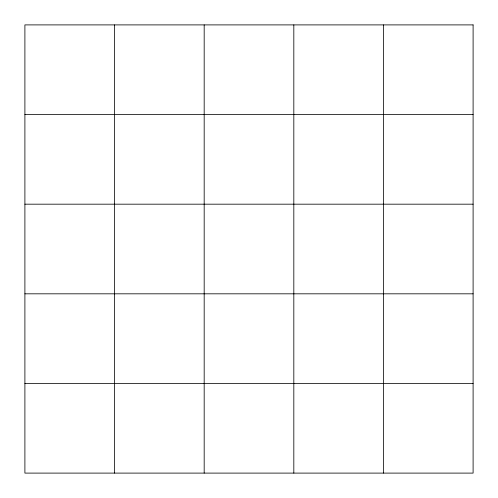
<?xml version="1.0" encoding="UTF-8"?>
<svg xmlns="http://www.w3.org/2000/svg" width="498" height="498" viewBox="0 0 498 498"><rect width="100%" height="100%" fill="white"/><g stroke="black" fill="none" stroke-linecap="round" stroke-linejoin="round"><path stroke-width="0.75" d="M24.9 114.54L473.1 114.54M24.9 204.18L473.1 204.18M24.9 293.82L473.1 293.82M24.9 383.46L473.1 383.46M383.46 24.9L383.46 473.1M293.82 24.9L293.82 473.1M204.18 24.9L204.18 473.1M114.54 24.9L114.54 473.1M473.1 24.9L24.9 24.9L24.9 473.1L473.1 473.1L473.1 24.9"/></g></svg>
